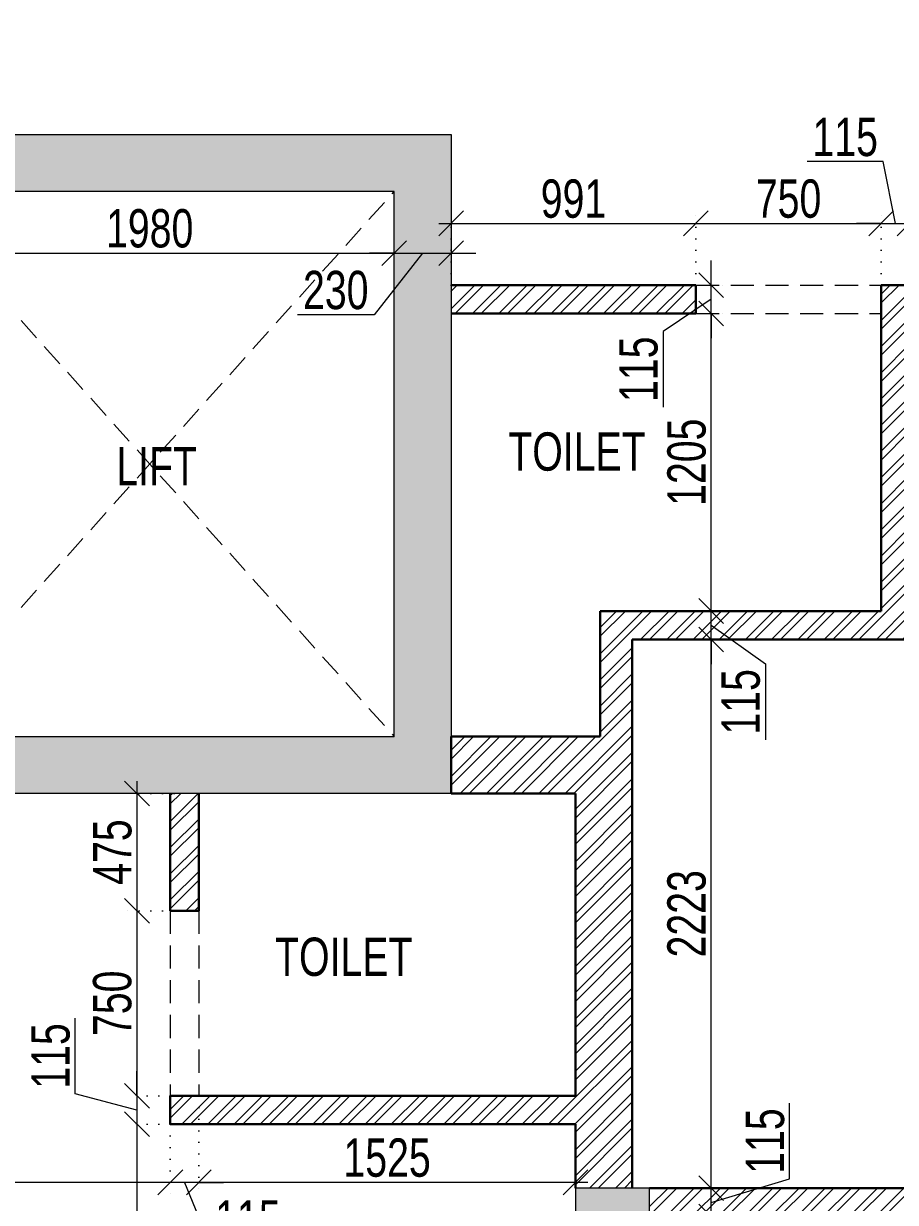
# Model space of a CAD drawing. Header units: inches. Extents: x 785882 to 928568, y 496782 to 576896.
# Drawn here: x 804241 to 807771, y 511637 to 516411 of the extents above; entities that cross this region are included whole.
import ezdxf

# ---------------------------------------------------------------- set-up
doc = ezdxf.new("R2010")
doc.units = ezdxf.units.IN
doc.header["$LTSCALE"] = 750
doc.header["$MEASUREMENT"] = 0
doc.linetypes.add('DOT', pattern=[0.25, 0, -0.25])
doc.linetypes.add('HIDDEN2', pattern=[0.1875, 0.125, -0.0625])
for name, color, linetype, lineweight in [('COLUMN', 5, 'Continuous', 13), ('DIMENSION WORKING-MSA', 222, 'Continuous', 13), ('DOTTED LINE-MSA', 3, 'HIDDEN2', 13), ('TEXT ROOM NAME-MSA', 210, 'Continuous', 13), ('WALL HATCH-MSA', 251, 'Continuous', 9), ('WALL-MSA', 32, 'Continuous', 30)]:
    doc.layers.add(name, color=color, linetype=linetype, lineweight=lineweight)
doc.layers.add('R.C.C HATCH-MSA', color=250, linetype='Continuous')
doc.styles.add('AR', font='swisscl.ttf')
doc.styles.add('Arial-Reg', font='swisscl.ttf', dxfattribs={"height": 155})
doc.styles.add('MtXpl_Swis721_LtCn_B', font='swisscl.ttf')
doc.dimstyles.new('WORKING DIM', dxfattribs={"dimtxt": 155, "dimasz": 100, "dimexe": 50, "dimexo": 0, "dimgap": 20, "dimtad": 1, "dimdec": 0, "dimzin": 0, "dimdsep": 46, "dimtxsty": 'AR', "dimblk": 'OBLIQUE', "dimcen": 0.09, "dimdle": 50, "dimclrd": 256, "dimclre": 250, "dimclrt": 256, "dimadec": 0, "dimazin": 0, "dimtfac": 1, "dimtdec": 0, "dimtofl": 0, "dimtmove": 1, "dimatfit": 0, "dimfxl": 1, "dimtolj": 1, "dimtzin": 0, "dimlwd": -1, "dimlwe": -1, "dimarcsym": 0})
pattern_1 = [(45, (-805741.795, -515731.36), (-53.0330086, 53.0330086), []), (45, (-805706.44, -515731.36), (-53.0330086, 53.0330086), [])]

# ---------------------------------------------------------------- blocks, each defined once
blk = doc.blocks.new('_Oblique')
at = {"color": 0, "linetype": 'ByBlock', "lineweight": -2}
blk.add_line((-0.5, -0.5), (0.5, 0.5), dxfattribs=at)
blk = doc.blocks.new('*D2642')
at = {"layer": 'Defpoints', "color": 0, "ltscale": 0.25, "transparency": 16777216}
for p in [(804850.3, 513293), (804700.3, 512818), (804850.3, 512818)]:
    blk.add_point(p, dxfattribs=at)
at = {"layer": 'DIMENSION WORKING-MSA', "ltscale": 0.25, "transparency": 16777216}
blk.add_line((804700.3, 513343), (804700.3, 512768), dxfattribs=at)
at = {"layer": 'DIMENSION WORKING-MSA', "color": 250, "linetype": 'DOT', "ltscale": 0.25, "transparency": 16777216}
for p, q in [((804850.3, 513293), (804650.3, 513293)), ((804850.3, 512818), (804650.3, 512818))]:
    blk.add_line(p, q, dxfattribs=at)
at = {"layer": 'DIMENSION WORKING-MSA', "ltscale": 0.25, "transparency": 16777216, "xscale": 100, "yscale": 100, "zscale": 100}
for p, rotation in [((804700.3, 513293), 90), ((804700.3, 512818), 270)]:
    blk.add_blockref('_Oblique', p, dxfattribs=dict(at, rotation=rotation))
at = {"layer": 'DIMENSION WORKING-MSA', "ltscale": 0.25, "transparency": 16777216, "insert": (804601.2, 513055.5), "char_height": 155, "attachment_point": 5, "rotation": 90, "style": 'AR'}
blk.add_mtext('\\A1;475', dxfattribs=at)
blk = doc.blocks.new('*D2643')
at = {"layer": 'Defpoints', "color": 0, "ltscale": 0.25, "transparency": 16777216}
for p in [(804850.3, 512818), (804700.3, 512068), (804835.3, 512068)]:
    blk.add_point(p, dxfattribs=at)
at = {"layer": 'DIMENSION WORKING-MSA', "ltscale": 0.25, "transparency": 16777216}
blk.add_line((804700.3, 512868), (804700.3, 512018), dxfattribs=at)
at = {"layer": 'DIMENSION WORKING-MSA', "color": 250, "linetype": 'DOT', "ltscale": 0.25, "transparency": 16777216}
for p, q in [((804850.3, 512818), (804650.3, 512818)), ((804835.3, 512068), (804650.3, 512068))]:
    blk.add_line(p, q, dxfattribs=at)
at = {"layer": 'DIMENSION WORKING-MSA', "ltscale": 0.25, "transparency": 16777216, "xscale": 100, "yscale": 100, "zscale": 100}
for p, rotation in [((804700.3, 512818), 90), ((804700.3, 512068), 270)]:
    blk.add_blockref('_Oblique', p, dxfattribs=dict(at, rotation=rotation))
at = {"layer": 'DIMENSION WORKING-MSA', "ltscale": 0.25, "transparency": 16777216, "insert": (804600.9, 512443), "char_height": 155, "attachment_point": 5, "rotation": 90, "style": 'AR'}
blk.add_mtext('\\A1;750', dxfattribs=at)
blk = doc.blocks.new('*D2644')
at = {"layer": 'Defpoints', "color": 0, "ltscale": 0.25, "transparency": 16777216}
for p in [(804835.3, 512068), (804700.3, 511953), (804835.3, 511953)]:
    blk.add_point(p, dxfattribs=at)
at = {"layer": 'DIMENSION WORKING-MSA', "ltscale": 0.25, "transparency": 16777216}
for p, q in [((804450.3, 512076.4), (804450.3, 512383.2)), ((804700.3, 512068), (804700.3, 512168)), ((804700.3, 512010.5), (804450.3, 512076.4)), ((804700.3, 512068), (804700.3, 511953)), ((804700.3, 511953), (804700.3, 511853))]:
    blk.add_line(p, q, dxfattribs=at)
at = {"layer": 'DIMENSION WORKING-MSA', "color": 250, "linetype": 'DOT', "ltscale": 0.25, "transparency": 16777216}
for p, q in [((804835.3, 512068), (804650.3, 512068)), ((804835.3, 511953), (804650.3, 511953))]:
    blk.add_line(p, q, dxfattribs=at)
at = {"layer": 'DIMENSION WORKING-MSA', "ltscale": 0.25, "transparency": 16777216, "xscale": 100, "yscale": 100, "zscale": 100}
for p, rotation in [((804700.3, 512068), 270), ((804700.3, 511953), 90)]:
    blk.add_blockref('_Oblique', p, dxfattribs=dict(at, rotation=rotation))
at = {"layer": 'DIMENSION WORKING-MSA', "ltscale": 0.25, "transparency": 16777216, "insert": (804351.2, 512229.8), "char_height": 155, "attachment_point": 5, "rotation": 90, "style": 'AR'}
blk.add_mtext('\\A1;115', dxfattribs=at)
blk = doc.blocks.new('*D2645')
at = {"layer": 'Defpoints', "color": 0, "ltscale": 0.25, "transparency": 16777216}
for p in [(804835.3, 511953), (804700.3, 504340.9), (804700.3, 504340.9)]:
    blk.add_point(p, dxfattribs=at)
at = {"layer": 'DIMENSION WORKING-MSA', "ltscale": 0.25, "transparency": 16777216}
blk.add_line((804700.3, 512003), (804700.3, 504290.9), dxfattribs=at)
at = {"layer": 'DIMENSION WORKING-MSA', "color": 250, "linetype": 'DOT', "ltscale": 0.25, "transparency": 16777216}
for p, q in [((804835.3, 511953), (804650.3, 511953)), ((804700.3, 504340.9), (804750.3, 504340.9))]:
    blk.add_line(p, q, dxfattribs=at)
at = {"layer": 'DIMENSION WORKING-MSA', "ltscale": 0.25, "transparency": 16777216, "xscale": 100, "yscale": 100, "zscale": 100}
for p, rotation in [((804700.3, 511953), 90), ((804700.3, 504340.9), 270)]:
    blk.add_blockref('_Oblique', p, dxfattribs=dict(at, rotation=rotation))
at = {"layer": 'DIMENSION WORKING-MSA', "ltscale": 0.25, "transparency": 16777216, "insert": (804600.9, 508146.9), "char_height": 155, "attachment_point": 5, "rotation": 90, "style": 'AR'}
blk.add_mtext('\\A1;7612', dxfattribs=at)
blk = doc.blocks.new('*D2650')
at = {"layer": 'Defpoints', "color": 0, "ltscale": 0.25, "transparency": 16777216}
for p in [(804950.3, 512068), (804950.3, 511718), (806475.3, 511718)]:
    blk.add_point(p, dxfattribs=at)
at = {"layer": 'DIMENSION WORKING-MSA', "color": 250, "linetype": 'DOT', "ltscale": 0.25, "transparency": 16777216}
for p, q in [((804950.3, 512068), (804950.3, 511668)), ((806475.3, 511718), (806475.3, 511768))]:
    blk.add_line(p, q, dxfattribs=at)
at = {"layer": 'DIMENSION WORKING-MSA', "ltscale": 0.25, "transparency": 16777216}
blk.add_line((806525.3, 511718), (804900.3, 511718), dxfattribs=at)
at = {"layer": 'DIMENSION WORKING-MSA', "ltscale": 0.25, "transparency": 16777216, "xscale": 100, "yscale": 100, "zscale": 100, "rotation": 180}
blk.add_blockref('_Oblique', (804950.3, 511718), dxfattribs=at)
at = {"layer": 'DIMENSION WORKING-MSA', "ltscale": 0.25, "transparency": 16777216, "xscale": 100, "yscale": 100, "zscale": 100}
blk.add_blockref('_Oblique', (806475.3, 511718), dxfattribs=at)
at = {"layer": 'DIMENSION WORKING-MSA', "ltscale": 0.25, "transparency": 16777216, "insert": (805712.8, 511817.3), "char_height": 155, "attachment_point": 5, "style": 'AR'}
blk.add_mtext('\\A1;1525', dxfattribs=at)
blk = doc.blocks.new('*D2651')
at = {"layer": 'Defpoints', "color": 0, "ltscale": 0.25, "transparency": 16777216}
for p in [(804950.3, 512068), (804835.3, 511953), (804835.3, 511718)]:
    blk.add_point(p, dxfattribs=at)
at = {"layer": 'DIMENSION WORKING-MSA', "color": 250, "linetype": 'DOT', "ltscale": 0.25, "transparency": 16777216}
for p, q in [((804950.3, 512068), (804950.3, 511668)), ((804835.3, 511953), (804835.3, 511668))]:
    blk.add_line(p, q, dxfattribs=at)
at = {"layer": 'DIMENSION WORKING-MSA', "ltscale": 0.25, "transparency": 16777216}
for p, q in [((804835.3, 511718), (804735.3, 511718)), ((804950.3, 511718), (804835.3, 511718)), ((804892.8, 511718), (804995.7, 511468)), ((804950.3, 511718), (805050.3, 511718)), ((804995.7, 511468), (805302.6, 511468))]:
    blk.add_line(p, q, dxfattribs=at)
at = {"layer": 'DIMENSION WORKING-MSA', "ltscale": 0.25, "transparency": 16777216, "xscale": 100, "yscale": 100, "zscale": 100}
blk.add_blockref('_Oblique', (804835.3, 511718), dxfattribs=at)
at = {"layer": 'DIMENSION WORKING-MSA', "ltscale": 0.25, "transparency": 16777216, "xscale": 100, "yscale": 100, "zscale": 100, "rotation": 180}
blk.add_blockref('_Oblique', (804950.3, 511718), dxfattribs=at)
at = {"layer": 'DIMENSION WORKING-MSA', "ltscale": 0.25, "transparency": 16777216, "insert": (805149.2, 511567), "char_height": 155, "attachment_point": 5, "style": 'AR'}
blk.add_mtext('\\A1;115', dxfattribs=at)
blk = doc.blocks.new('*D2656')
at = {"layer": 'Defpoints', "color": 0, "ltscale": 0.25, "transparency": 16777216}
for p in [(802128.5, 512323), (804835.3, 511953), (802128.5, 511718)]:
    blk.add_point(p, dxfattribs=at)
at = {"layer": 'DIMENSION WORKING-MSA', "color": 250, "linetype": 'DOT', "ltscale": 0.25, "transparency": 16777216}
for p, q in [((802128.5, 512323), (802128.5, 511668)), ((804835.3, 511953), (804835.3, 511668))]:
    blk.add_line(p, q, dxfattribs=at)
at = {"layer": 'DIMENSION WORKING-MSA', "ltscale": 0.25, "transparency": 16777216}
blk.add_line((804885.3, 511718), (802078.5, 511718), dxfattribs=at)
at = {"layer": 'DIMENSION WORKING-MSA', "ltscale": 0.25, "transparency": 16777216, "xscale": 100, "yscale": 100, "zscale": 100, "rotation": 180}
blk.add_blockref('_Oblique', (802128.5, 511718), dxfattribs=at)
at = {"layer": 'DIMENSION WORKING-MSA', "ltscale": 0.25, "transparency": 16777216, "xscale": 100, "yscale": 100, "zscale": 100}
blk.add_blockref('_Oblique', (804835.3, 511718), dxfattribs=at)
at = {"layer": 'DIMENSION WORKING-MSA', "ltscale": 0.25, "transparency": 16777216, "insert": (803481.9, 511817.3), "char_height": 155, "attachment_point": 5, "style": 'AR'}
blk.add_mtext('\\A1;2707', dxfattribs=at)
blk = doc.blocks.new('*D2658')
at = {"layer": 'Defpoints', "color": 0, "ltscale": 0.25, "transparency": 16777216}
for p in [(806963.1, 515601.8), (805971.8, 515351.8), (806963.1, 515351.8)]:
    blk.add_point(p, dxfattribs=at)
at = {"layer": 'DIMENSION WORKING-MSA', "color": 250, "linetype": 'DOT', "ltscale": 0.25, "transparency": 16777216}
for p, q in [((805971.8, 515351.8), (805971.8, 515651.8)), ((806963.1, 515351.8), (806963.1, 515651.8))]:
    blk.add_line(p, q, dxfattribs=at)
at = {"layer": 'DIMENSION WORKING-MSA', "ltscale": 0.25, "transparency": 16777216}
blk.add_line((805921.8, 515601.8), (807013.1, 515601.8), dxfattribs=at)
at = {"layer": 'DIMENSION WORKING-MSA', "ltscale": 0.25, "transparency": 16777216, "xscale": 100, "yscale": 100, "zscale": 100, "rotation": 180}
blk.add_blockref('_Oblique', (805971.8, 515601.8), dxfattribs=at)
at = {"layer": 'DIMENSION WORKING-MSA', "ltscale": 0.25, "transparency": 16777216, "xscale": 100, "yscale": 100, "zscale": 100}
blk.add_blockref('_Oblique', (806963.1, 515601.8), dxfattribs=at)
at = {"layer": 'DIMENSION WORKING-MSA', "ltscale": 0.25, "transparency": 16777216, "insert": (806467.4, 515701), "char_height": 155, "attachment_point": 5, "style": 'AR'}
blk.add_mtext('\\A1;991', dxfattribs=at)
blk = doc.blocks.new('*D2659')
at = {"layer": 'Defpoints', "color": 0, "ltscale": 0.25, "transparency": 16777216}
for p in [(807713.1, 515601.8), (806963.1, 515351.8), (807713.1, 515351.8)]:
    blk.add_point(p, dxfattribs=at)
at = {"layer": 'DIMENSION WORKING-MSA', "color": 250, "linetype": 'DOT', "ltscale": 0.25, "transparency": 16777216}
for p, q in [((806963.1, 515351.8), (806963.1, 515651.8)), ((807713.1, 515351.8), (807713.1, 515651.8))]:
    blk.add_line(p, q, dxfattribs=at)
at = {"layer": 'DIMENSION WORKING-MSA', "ltscale": 0.25, "transparency": 16777216}
blk.add_line((806913.1, 515601.8), (807763.1, 515601.8), dxfattribs=at)
at = {"layer": 'DIMENSION WORKING-MSA', "ltscale": 0.25, "transparency": 16777216, "xscale": 100, "yscale": 100, "zscale": 100, "rotation": 180}
blk.add_blockref('_Oblique', (806963.1, 515601.8), dxfattribs=at)
at = {"layer": 'DIMENSION WORKING-MSA', "ltscale": 0.25, "transparency": 16777216, "xscale": 100, "yscale": 100, "zscale": 100}
blk.add_blockref('_Oblique', (807713.1, 515601.8), dxfattribs=at)
at = {"layer": 'DIMENSION WORKING-MSA', "ltscale": 0.25, "transparency": 16777216, "insert": (807338.1, 515701.1), "char_height": 155, "attachment_point": 5, "style": 'AR'}
blk.add_mtext('\\A1;750', dxfattribs=at)
blk = doc.blocks.new('*D2660')
at = {"layer": 'Defpoints', "color": 0, "ltscale": 0.25, "transparency": 16777216}
for p in [(807828.1, 515601.8), (807713.1, 515351.8), (807828.1, 515236.8)]:
    blk.add_point(p, dxfattribs=at)
at = {"layer": 'DIMENSION WORKING-MSA', "ltscale": 0.25, "transparency": 16777216}
for p, q in [((807720.7, 515851.8), (807413.8, 515851.8)), ((807770.6, 515601.8), (807720.7, 515851.8)), ((807713.1, 515601.8), (807613.1, 515601.8)), ((807713.1, 515601.8), (807828.1, 515601.8)), ((807828.1, 515601.8), (807928.1, 515601.8))]:
    blk.add_line(p, q, dxfattribs=at)
at = {"layer": 'DIMENSION WORKING-MSA', "color": 250, "linetype": 'DOT', "ltscale": 0.25, "transparency": 16777216}
for p, q in [((807713.1, 515351.8), (807713.1, 515651.8)), ((807828.1, 515236.8), (807828.1, 515651.8))]:
    blk.add_line(p, q, dxfattribs=at)
at = {"layer": 'DIMENSION WORKING-MSA', "ltscale": 0.25, "transparency": 16777216, "xscale": 100, "yscale": 100, "zscale": 100}
blk.add_blockref('_Oblique', (807713.1, 515601.8), dxfattribs=at)
at = {"layer": 'DIMENSION WORKING-MSA', "ltscale": 0.25, "transparency": 16777216, "xscale": 100, "yscale": 100, "zscale": 100, "rotation": 180}
blk.add_blockref('_Oblique', (807828.1, 515601.8), dxfattribs=at)
at = {"layer": 'DIMENSION WORKING-MSA', "ltscale": 0.25, "transparency": 16777216, "insert": (807567.3, 515950.8), "char_height": 155, "attachment_point": 5, "style": 'AR'}
blk.add_mtext('\\A1;115', dxfattribs=at)
blk = doc.blocks.new('*D2667')
at = {"layer": 'Defpoints', "color": 0, "ltscale": 0.25, "transparency": 16777216}
for p in [(807025.3, 511694.2), (807025.3, 511694.2), (807025.3, 511579.2)]:
    blk.add_point(p, dxfattribs=at)
at = {"layer": 'DIMENSION WORKING-MSA', "ltscale": 0.25, "transparency": 16777216}
for p, q in [((807342.5, 511731.8), (807342.5, 512038.7)), ((807025.3, 511694.2), (807025.3, 511794.2)), ((807025.3, 511636.7), (807342.5, 511731.8)), ((807025.3, 511579.2), (807025.3, 511694.2)), ((807025.3, 511579.2), (807025.3, 511479.2))]:
    blk.add_line(p, q, dxfattribs=at)
at = {"layer": 'DIMENSION WORKING-MSA', "color": 250, "linetype": 'DOT', "ltscale": 0.25, "transparency": 16777216}
for p, q in [((807025.3, 511694.2), (807075.3, 511694.2)), ((807025.3, 511579.2), (807075.3, 511579.2))]:
    blk.add_line(p, q, dxfattribs=at)
at = {"layer": 'DIMENSION WORKING-MSA', "ltscale": 0.25, "transparency": 16777216, "xscale": 100, "yscale": 100, "zscale": 100}
for p, rotation in [((807025.3, 511694.2), 270), ((807025.3, 511579.2), 90)]:
    blk.add_blockref('_Oblique', p, dxfattribs=dict(at, rotation=rotation))
at = {"layer": 'DIMENSION WORKING-MSA', "ltscale": 0.25, "transparency": 16777216, "insert": (807243.4, 511885.2), "char_height": 155, "attachment_point": 5, "rotation": 90, "style": 'AR'}
blk.add_mtext('\\A1;115', dxfattribs=at)
blk = doc.blocks.new('*D2668')
at = {"layer": 'Defpoints', "color": 0, "ltscale": 0.25, "transparency": 16777216}
for p in [(807025.3, 513916.8), (807025.3, 513916.8), (807025.3, 511694.2)]:
    blk.add_point(p, dxfattribs=at)
at = {"layer": 'DIMENSION WORKING-MSA', "ltscale": 0.25, "transparency": 16777216}
blk.add_line((807025.3, 511644.2), (807025.3, 513966.8), dxfattribs=at)
at = {"layer": 'DIMENSION WORKING-MSA', "color": 250, "linetype": 'DOT', "ltscale": 0.25, "transparency": 16777216}
for p, q in [((807025.3, 513916.8), (807075.3, 513916.8)), ((807025.3, 511694.2), (807075.3, 511694.2))]:
    blk.add_line(p, q, dxfattribs=at)
at = {"layer": 'DIMENSION WORKING-MSA', "ltscale": 0.25, "transparency": 16777216, "xscale": 100, "yscale": 100, "zscale": 100}
for p, rotation in [((807025.3, 513916.8), 90), ((807025.3, 511694.2), 270)]:
    blk.add_blockref('_Oblique', p, dxfattribs=dict(at, rotation=rotation))
at = {"layer": 'DIMENSION WORKING-MSA', "ltscale": 0.25, "transparency": 16777216, "insert": (806925.9, 512805.5), "char_height": 155, "attachment_point": 5, "rotation": 90, "style": 'AR'}
blk.add_mtext('\\A1;2223', dxfattribs=at)
blk = doc.blocks.new('*D2669')
at = {"layer": 'Defpoints', "color": 0, "ltscale": 0.25, "transparency": 16777216}
for p in [(807025.3, 514031.8), (807025.3, 514031.8), (807025.3, 513916.8)]:
    blk.add_point(p, dxfattribs=at)
at = {"layer": 'DIMENSION WORKING-MSA', "ltscale": 0.25, "transparency": 16777216}
for p, q in [((807025.3, 514031.8), (807025.3, 514131.8)), ((807025.3, 513916.8), (807025.3, 514031.8)), ((807025.3, 513974.3), (807244.1, 513817.4)), ((807025.3, 513916.8), (807025.3, 513816.8)), ((807244.1, 513817.4), (807244.1, 513510.6))]:
    blk.add_line(p, q, dxfattribs=at)
at = {"layer": 'DIMENSION WORKING-MSA', "color": 250, "linetype": 'DOT', "ltscale": 0.25, "transparency": 16777216}
for p, q in [((807025.3, 514031.8), (807075.3, 514031.8)), ((807025.3, 513916.8), (807075.3, 513916.8))]:
    blk.add_line(p, q, dxfattribs=at)
at = {"layer": 'DIMENSION WORKING-MSA', "ltscale": 0.25, "transparency": 16777216, "xscale": 100, "yscale": 100, "zscale": 100}
for p, rotation in [((807025.3, 514031.8), 270), ((807025.3, 513916.8), 90)]:
    blk.add_blockref('_Oblique', p, dxfattribs=dict(at, rotation=rotation))
at = {"layer": 'DIMENSION WORKING-MSA', "ltscale": 0.25, "transparency": 16777216, "insert": (807145, 513664), "char_height": 155, "attachment_point": 5, "rotation": 90, "style": 'AR'}
blk.add_mtext('\\A1;115', dxfattribs=at)
blk = doc.blocks.new('*D2670')
at = {"layer": 'Defpoints', "color": 0, "ltscale": 0.25, "transparency": 16777216}
for p in [(807025.3, 515236.8), (807025.3, 515236.8), (807025.3, 514031.8)]:
    blk.add_point(p, dxfattribs=at)
at = {"layer": 'DIMENSION WORKING-MSA', "ltscale": 0.25, "transparency": 16777216}
blk.add_line((807025.3, 513981.8), (807025.3, 515286.8), dxfattribs=at)
at = {"layer": 'DIMENSION WORKING-MSA', "color": 250, "linetype": 'DOT', "ltscale": 0.25, "transparency": 16777216}
for p, q in [((807025.3, 515236.8), (807075.3, 515236.8)), ((807025.3, 514031.8), (807075.3, 514031.8))]:
    blk.add_line(p, q, dxfattribs=at)
at = {"layer": 'DIMENSION WORKING-MSA', "ltscale": 0.25, "transparency": 16777216, "xscale": 100, "yscale": 100, "zscale": 100}
for p, rotation in [((807025.3, 515236.8), 90), ((807025.3, 514031.8), 270)]:
    blk.add_blockref('_Oblique', p, dxfattribs=dict(at, rotation=rotation))
at = {"layer": 'DIMENSION WORKING-MSA', "ltscale": 0.25, "transparency": 16777216, "insert": (806925.9, 514634.3), "char_height": 155, "attachment_point": 5, "rotation": 90, "style": 'AR'}
blk.add_mtext('\\A1;1205', dxfattribs=at)
blk = doc.blocks.new('*D2671')
at = {"layer": 'Defpoints', "color": 0, "ltscale": 0.25, "transparency": 16777216}
for p in [(807025.3, 515351.8), (807025.3, 515351.8), (807025.3, 515236.8)]:
    blk.add_point(p, dxfattribs=at)
at = {"layer": 'DIMENSION WORKING-MSA', "ltscale": 0.25, "transparency": 16777216}
for p, q in [((807025.3, 515351.8), (807025.3, 515451.8)), ((807025.3, 515236.8), (807025.3, 515351.8)), ((807025.3, 515294.3), (806830.2, 515164.3)), ((807025.3, 515236.8), (807025.3, 515136.8)), ((806830.2, 515164.3), (806830.2, 514857.5))]:
    blk.add_line(p, q, dxfattribs=at)
at = {"layer": 'DIMENSION WORKING-MSA', "color": 250, "linetype": 'DOT', "ltscale": 0.25, "transparency": 16777216}
for p, q in [((807025.3, 515351.8), (807075.3, 515351.8)), ((807025.3, 515236.8), (807075.3, 515236.8))]:
    blk.add_line(p, q, dxfattribs=at)
at = {"layer": 'DIMENSION WORKING-MSA', "ltscale": 0.25, "transparency": 16777216, "xscale": 100, "yscale": 100, "zscale": 100}
for p, rotation in [((807025.3, 515351.8), 270), ((807025.3, 515236.8), 90)]:
    blk.add_blockref('_Oblique', p, dxfattribs=dict(at, rotation=rotation))
at = {"layer": 'DIMENSION WORKING-MSA', "ltscale": 0.25, "transparency": 16777216, "insert": (806731.1, 515010.9), "char_height": 155, "attachment_point": 5, "rotation": 90, "style": 'AR'}
blk.add_mtext('\\A1;115', dxfattribs=at)
blk = doc.blocks.new('*D2699')
at = {"layer": 'Defpoints', "color": 0, "ltscale": 0.25, "transparency": 16777216}
for p in [(803761.8, 515481.4), (805741.8, 515481.4), (805741.8, 515481.4)]:
    blk.add_point(p, dxfattribs=at)
at = {"layer": 'DIMENSION WORKING-MSA', "color": 250, "linetype": 'DOT', "ltscale": 0.25, "transparency": 16777216}
for p, q in [((803761.8, 515481.4), (803761.8, 515531.4)), ((805741.8, 515481.4), (805741.8, 515531.4))]:
    blk.add_line(p, q, dxfattribs=at)
at = {"layer": 'DIMENSION WORKING-MSA', "ltscale": 0.25, "transparency": 16777216}
blk.add_line((803711.8, 515481.4), (805791.8, 515481.4), dxfattribs=at)
at = {"layer": 'DIMENSION WORKING-MSA', "ltscale": 0.25, "transparency": 16777216, "xscale": 100, "yscale": 100, "zscale": 100, "rotation": 180}
blk.add_blockref('_Oblique', (803761.8, 515481.4), dxfattribs=at)
at = {"layer": 'DIMENSION WORKING-MSA', "ltscale": 0.25, "transparency": 16777216, "xscale": 100, "yscale": 100, "zscale": 100}
blk.add_blockref('_Oblique', (805741.8, 515481.4), dxfattribs=at)
at = {"layer": 'DIMENSION WORKING-MSA', "ltscale": 0.25, "transparency": 16777216, "insert": (804751.8, 515580.7), "char_height": 155, "attachment_point": 5, "style": 'AR'}
blk.add_mtext('\\A1;1980', dxfattribs=at)
blk = doc.blocks.new('*D2700')
at = {"layer": 'Defpoints', "color": 0, "ltscale": 0.25, "transparency": 16777216}
for p in [(805741.8, 515481.4), (805971.8, 515481.4), (805971.8, 515481.4)]:
    blk.add_point(p, dxfattribs=at)
at = {"layer": 'DIMENSION WORKING-MSA', "color": 250, "linetype": 'DOT', "ltscale": 0.25, "transparency": 16777216}
for p, q in [((805741.8, 515481.4), (805741.8, 515531.4)), ((805971.8, 515481.4), (805971.8, 515531.4))]:
    blk.add_line(p, q, dxfattribs=at)
at = {"layer": 'DIMENSION WORKING-MSA', "ltscale": 0.25, "transparency": 16777216}
for p, q in [((805741.8, 515481.4), (805641.8, 515481.4)), ((805856.8, 515481.4), (805660.4, 515231.4)), ((805741.8, 515481.4), (805971.8, 515481.4)), ((805971.8, 515481.4), (806071.8, 515481.4)), ((805660.4, 515231.4), (805349.7, 515231.4))]:
    blk.add_line(p, q, dxfattribs=at)
at = {"layer": 'DIMENSION WORKING-MSA', "ltscale": 0.25, "transparency": 16777216, "xscale": 100, "yscale": 100, "zscale": 100}
blk.add_blockref('_Oblique', (805741.8, 515481.4), dxfattribs=at)
at = {"layer": 'DIMENSION WORKING-MSA', "ltscale": 0.25, "transparency": 16777216, "xscale": 100, "yscale": 100, "zscale": 100, "rotation": 180}
blk.add_blockref('_Oblique', (805971.8, 515481.4), dxfattribs=at)
at = {"layer": 'DIMENSION WORKING-MSA', "ltscale": 0.25, "transparency": 16777216, "insert": (805505, 515330.8), "char_height": 155, "attachment_point": 5, "style": 'AR'}
blk.add_mtext('\\A1;230', dxfattribs=at)
blk = doc.blocks.new('BLOCK-I & J BASEMENT 2 TO GROUND COLOUMN')
at = {"layer": 'R.C.C HATCH-MSA'}
h = blk.add_hatch(color=256, dxfattribs=at)
h.dxf.hatch_style = 1
h.paths.add_polyline_path([(15138.6, -30746.7), (14838.5, -30746.7), (14838.5, -31946.7), (15138.6, -31946.7)])
h.paths.add_polyline_path([(5587.8, -30746.7), (5887.8, -30746.7), (5887.8, -31946.7), (5587.8, -31946.7)])
h.paths.add_polyline_path([(18173.9, -30746.7), (18173.9, -31046.7), (19373.9, -31046.7), (19373.9, -30746.7)])
h.paths.add_polyline_path([(2552.6, -30746.7), (2552.6, -31046.7), (1352.6, -31046.7), (1352.6, -30746.7)])
h.paths.add_polyline_path([(11672.9, -31567.4), (11372.9, -31567.4), (11372.9, -32767.4), (11672.9, -32767.4)])
h.paths.add_polyline_path([(9053.5, -31567.4), (9353.5, -31567.4), (9353.5, -32767.4), (9053.5, -32767.4)])
h.paths.add_polyline_path([(1866.7, -36193.6), (1866.7, -36493.6), (666.7, -36493.6), (666.7, -36193.6)])
h.paths.add_polyline_path([(20059.7, -36193.6), (20059.7, -36493.6), (18859.7, -36493.6), (18859.7, -36193.6)])
h.paths.add_polyline_path([(5887.8, -37763.3), (5887.8, -38063.3), (4687.8, -38063.3), (4687.8, -37763.3)])
h.paths.add_polyline_path([(2495.4, -39281.1), (2495.4, -39581.1), (1295.4, -39581.1), (1295.4, -39281.1)])
h.paths.add_polyline_path([(18231, -39281.1), (18231, -39581.1), (19431, -39581.1), (19431, -39281.1)])
h.paths.add_polyline_path([(10513.2, -38063.3), (10213.2, -38063.3), (10213.2, -36863.3), (10513.2, -36863.3)])
h.paths.add_polyline_path([(15138.6, -28117.8), (14838.5, -28117.8), (14838.5, -26917.8), (15138.6, -26917.8)])
h.paths.add_polyline_path([(5587.8, -28117.8), (5887.8, -28117.8), (5887.8, -26917.8), (5587.8, -26917.8)])
h.paths.add_polyline_path([(18173.9, -28117.8), (18173.9, -27817.8), (19373.9, -27817.8), (19373.9, -28117.8)])
h.paths.add_polyline_path([(2552.6, -28117.8), (2552.6, -27817.8), (1352.6, -27817.8), (1352.6, -28117.8)])
h.paths.add_polyline_path([(11672.9, -27297.1), (11372.9, -27297.1), (11372.9, -26097.1), (11672.9, -26097.1)])
h.paths.add_polyline_path([(9053.5, -27297.1), (9353.5, -27297.1), (9353.5, -26097.1), (9053.5, -26097.1)])
h.paths.add_polyline_path([(1866.7, -22670.9), (1866.7, -22370.9), (666.7, -22370.9), (666.7, -22670.9)])
h.paths.add_polyline_path([(20059.7, -22670.9), (20059.7, -22370.9), (18859.7, -22370.9), (18859.7, -22670.9)])
h.paths.add_polyline_path([(5887.8, -21101.2), (5887.8, -20801.2), (4687.8, -20801.2), (4687.8, -21101.2)])
h.paths.add_polyline_path([(2495.4, -19583.4), (2495.4, -19283.4), (1295.4, -19283.4), (1295.4, -19583.4)])
h.paths.add_polyline_path([(18231, -19583.4), (18231, -19283.4), (19431, -19283.4), (19431, -19583.4)])
h.paths.add_polyline_path([(10513.2, -20801.2), (10213.2, -20801.2), (10213.2, -22001.2), (10513.2, -22001.2)])
h.paths.add_polyline_path([(11277.6, -17832.2), (11277.6, -17532.2), (12477.6, -17532.2), (12477.6, -17832.2)])
h.paths.add_polyline_path([(9448.8, -17832.2), (9448.8, -17532.2), (8248.8, -17532.2), (8248.8, -17832.2)])
h.paths.add_polyline_path([(15810.1, -15622.4), (15810.1, -15322.4), (17010.1, -15322.4), (17010.1, -15622.4)])
h.paths.add_polyline_path([(4916.3, -15622.4), (4916.3, -15322.4), (3716.3, -15322.4), (3716.3, -15622.4)])
h.paths.add_polyline_path([(20726.4, -13444.5), (20726.4, -13144.5), (19131, -13144.5), (19131, -13444.5)])
h.paths.add_polyline_path([(0, -13444.5), (0, -13144.5), (1595.4, -13144.5), (1595.4, -13444.5)])
h.paths.add_polyline_path([(9448.8, -12590.5), (9148.8, -12590.5), (9148.8, -11390.5), (9448.8, -11390.5)])
h.paths.add_polyline_path([(11277.6, -12590.5), (11577.6, -12590.5), (11577.6, -11390.5), (11277.6, -11390.5)])
h.paths.add_polyline_path([(14200.1, -11620.5), (16640.1, -11620.5), (16640.1, -8952.1), (14200.1, -8952.1), (14200.1, -9182.1), (16410.1, -9182.1), (16410.1, -11390.5), (14200.1, -11390.5)])
h.paths.add_polyline_path([(6526.3, -11620.5), (4086.3, -11620.5), (4086.3, -8952.1), (6526.3, -8952.1), (6526.3, -9182.1), (4316.3, -9182.1), (4316.3, -11390.5), (6526.3, -11390.5)])
h.paths.add_polyline_path([(8229.6, -9182.1), (7929.6, -9182.1), (7929.6, -7982.1), (8229.6, -7982.1)])
h.paths.add_polyline_path([(8229.6, -3464.6), (7929.6, -3464.6), (7929.6, -4664.6), (8229.6, -4664.6)])
h.paths.add_polyline_path([(1200, -7353.3), (1200, -7053.3), (0, -7053.3), (0, -7353.3)])
h.paths.add_polyline_path([(3582.8, -4238.3), (3582.8, -3938.3), (2382.8, -3938.3), (2382.8, -4238.3)])
h.paths.add_polyline_path([(8229.6, -609.6), (7929.6, -609.6), (7929.6, -1809.6), (8229.6, -1809.6)])
h.paths.add_polyline_path([(3582.8, 0), (3282.8, 0), (3282.8, -1200), (3582.8, -1200)])
h.paths.add_polyline_path([(0, 0), (0, -300), (1200, -300), (1200, 0)])
h.paths.add_polyline_path([(12496.8, -9182.1), (12796.8, -9182.1), (12796.8, -7982.1), (12496.8, -7982.1)])
h.paths.add_polyline_path([(12496.8, -3464.6), (12796.8, -3464.6), (12796.8, -4664.6), (12496.8, -4664.6)])
h.paths.add_polyline_path([(19526.4, -7353.3), (19526.4, -7053.3), (20726.4, -7053.3), (20726.4, -7353.3)])
h.paths.add_polyline_path([(17143.6, -4238.3), (17143.6, -3938.3), (18343.6, -3938.3), (18343.6, -4238.3)])
h.paths.add_polyline_path([(12496.8, -609.6), (12796.8, -609.6), (12796.8, -1809.6), (12496.8, -1809.6)])
h.paths.add_polyline_path([(17143.6, 0), (17443.6, 0), (17443.6, -1200), (17143.6, -1200)])
h.paths.add_polyline_path([(20726.4, 0), (20726.4, -300), (19526.4, -300), (19526.4, 0)])
h.paths.add_polyline_path([(11277.6, -41032.3), (11277.6, -41332.3), (12477.6, -41332.3), (12477.6, -41032.3)])
h.paths.add_polyline_path([(9448.8, -41032.3), (9448.8, -41332.3), (8248.8, -41332.3), (8248.8, -41032.3)])
h.paths.add_polyline_path([(4916.3, -43242.1), (4916.3, -43542.1), (3716.3, -43542.1), (3716.3, -43242.1)])
h.paths.add_polyline_path([(0, -45420), (0, -45720), (1595.4, -45720), (1595.4, -45420)])
h.paths.add_polyline_path([(15810.1, -43242.1), (15810.1, -43542.1), (17010.1, -43542.1), (17010.1, -43242.1)])
h.paths.add_polyline_path([(20726.4, -45420), (20726.4, -45720), (19131, -45720), (19131, -45420)])
h.paths.add_polyline_path([(9448.8, -46274), (9148.8, -46274), (9148.8, -47474), (9448.8, -47474)])
h.paths.add_polyline_path([(11277.6, -46274), (11577.6, -46274), (11577.6, -47474), (11277.6, -47474)])
h.paths.add_polyline_path([(14200.1, -47244), (16640.1, -47244), (16640.1, -49912.4), (14200.1, -49912.4), (14200.1, -49682.4), (16410.1, -49682.4), (16410.1, -47474), (14200.1, -47474)])
h.paths.add_polyline_path([(6526.3, -47244), (4086.3, -47244), (4086.3, -49912.4), (6526.3, -49912.4), (6526.3, -49682.4), (4316.3, -49682.4), (4316.3, -47474), (6526.3, -47474)])
h.paths.add_polyline_path([(8229.6, -49682.4), (7929.6, -49682.4), (7929.6, -50882.4), (8229.6, -50882.4)])
h.paths.add_polyline_path([(8229.6, -55399.9), (7929.6, -55399.9), (7929.6, -54199.9), (8229.6, -54199.9)])
h.paths.add_polyline_path([(1200, -51511.2), (1200, -51811.2), (0, -51811.2), (0, -51511.2)])
h.paths.add_polyline_path([(3582.8, -52711.2), (3282.8, -52711.2), (3282.8, -51511.2), (3582.8, -51511.2)])
h.paths.add_polyline_path([(8229.6, -58254.9), (7929.6, -58254.9), (7929.6, -57054.9), (8229.6, -57054.9)])
h.paths.add_polyline_path([(3582.8, -58864.5), (3282.8, -58864.5), (3282.8, -57664.5), (3582.8, -57664.5)])
h.paths.add_polyline_path([(0, -57914.5), (300, -57914.5), (300, -58864.5), (0, -58864.5)])
h.paths.add_polyline_path([(12496.8, -49682.4), (12796.8, -49682.4), (12796.8, -50882.4), (12496.8, -50882.4)])
h.paths.add_polyline_path([(12496.8, -55399.9), (12796.8, -55399.9), (12796.8, -54199.9), (12496.8, -54199.9)])
h.paths.add_polyline_path([(19526.4, -51511.2), (19526.4, -51811.2), (20726.4, -51811.2), (20726.4, -51511.2)])
h.paths.add_polyline_path([(17443.6, -51511.2), (17143.6, -51511.2), (17143.6, -52711.2), (17443.6, -52711.2)])
h.paths.add_polyline_path([(12496.8, -58254.9), (12796.8, -58254.9), (12796.8, -57054.9), (12496.8, -57054.9)])
h.paths.add_polyline_path([(17143.6, -58864.5), (17443.6, -58864.5), (17443.6, -57664.5), (17143.6, -57664.5)])
h.paths.add_polyline_path([(20426.4, -58864.5), (20726.4, -58864.5), (20726.4, -57914.5), (20426.4, -57914.5)])
h.paths.add_polyline_path([(14838.5, -37763.3), (14838.5, -38063.3), (16038.5, -38063.3), (16038.5, -37763.3)])
h.paths.add_polyline_path([(14838.5, -21101.2), (14838.5, -20801.2), (16038.5, -20801.2), (16038.5, -21101.2)])
at = {"layer": 'COLUMN'}
blk.add_lwpolyline([(14200.1, -47244), (16640.1, -47244), (16640.1, -49912.4), (14200.1, -49912.4), (14200.1, -49682.4), (16410.1, -49682.4), (16410.1, -47474), (14200.1, -47474)], close=True, dxfattribs=at)
at = {"layer": 'COLUMN', "elevation": 0}
blk.add_lwpolyline([(17443.6, -51511.2), (17143.6, -51511.2), (17143.6, -52711.2), (17443.6, -52711.2)], close=True, dxfattribs=at)
blk = doc.blocks.new('A$C2d1cd656')
at = {"layer": 'WALL HATCH-MSA'}
h = blk.add_hatch(dxfattribs=at)
h.set_pattern_fill('ANSI32', color=256, scale=200)
h.set_pattern_definition(pattern_1)
h.paths.add_polyline_path([(963.5, -1814.6), (4316.3, -1814.6), (4316.3, -379.6), (3951.3, -379.6), (3951.3, -494.6), (4201.3, -494.6), (4201.3, -1699.6), (3201.3, -1699.6), (3201.3, -379.6), (3086.3, -379.6), (3086.3, -1699.6), (2086.3, -1699.6), (2086.3, -494.6), (2351.3, -494.6), (2351.3, -379.6), (1971.3, -379.6), (1971.3, -1699.6), (833.5, -1699.6), (833.5, -2208.4), (230, -2208.4), (230, -2438.4), (733.5, -2438.4), (733.5, -3663.4), (-906.5, -3663.4), (-906.5, -3778.4), (733.5, -3778.4), (733.5, -4037.2), (963.5, -4037.2)])
h = blk.add_hatch(dxfattribs=at)
h.set_pattern_fill('ANSI32', color=256, scale=200)
h.set_pattern_definition([(45, (-805741.795, -515746.36), (-53.0330086, 53.0330086), []), (45, (-805706.44, -515746.36), (-53.0330086, 53.0330086), [])])
h.paths.add_polyline_path([(1220.9, -379.6), (229.3, -379.6), (230, -494.6), (1221.6, -494.6)])
h = blk.add_hatch(dxfattribs=at)
h.set_pattern_fill('ANSI32', color=256, scale=200)
h.set_pattern_definition(pattern_1)
h.paths.add_polyline_path([(-791.5, -2438.4), (-906.5, -2438.4), (-906.5, -2913.4), (-791.5, -2913.4)])
h = blk.add_hatch(dxfattribs=at)
h.set_pattern_fill('ANSI32', color=256, scale=200)
h.set_pattern_definition(pattern_1)
h.paths.add_polyline_path([(3116.3, -4037.2), (1033.5, -4037.2), (1033.5, -4037.2), (1033.5, -4152.2), (2576.3, -4152.2), (2576.3, -4612.2), (2691.3, -4612.2), (2691.3, -4152.2), (3116.3, -4152.2)])
h.paths.add_polyline_path([(3231.3, -2564.6), (3116.3, -2564.6), (3116.3, -4037.2), (3231.3, -4037.2)])
at = {"layer": 'DOTTED LINE-MSA'}
for p, q in [((-1980, -2208.4), (0, 0)), ((-1980, 0), (0, -2208.4)), ((1221.3, -379.6), (1971.3, -379.6)), ((1221.3, -494.6), (1971.3, -494.6)), ((-906.5, -2913.4), (-906.5, -3663.4)), ((-791.5, -2913.4), (-791.5, -3663.4))]:
    blk.add_line(p, q, dxfattribs=at)
at = {"layer": 'WALL-MSA'}
for p, q in [((228.6, -379.6), (1221.3, -379.6)), ((1221.3, -379.6), (1221.3, -494.6)), ((1971.3, -379.6), (1971.3, -1699.6)), ((1971.3, -379.6), (2351.3, -379.6)), ((228.6, -494.6), (1221.3, -494.6)), ((833.5, -1699.6), (833.5, -2208.4)), ((833.5, -1699.6), (1971.3, -1699.6)), ((963.5, -1814.6), (4316.3, -1814.6)), ((963.5, -1814.6), (963.5, -4037.2)), ((230, -2208.4), (833.5, -2208.4)), ((230, -2438.4), (230, -2208.4)), ((-906.5, -2913.4), (-906.5, -2438.4)), ((-791.5, -2913.4), (-791.5, -2438.4)), ((733.5, -2438.4), (230, -2438.4)), ((733.5, -3663.4), (733.5, -2438.4)), ((-906.5, -2913.4), (-791.5, -2913.4)), ((-906.5, -3663.4), (733.5, -3663.4)), ((-906.5, -3778.4), (-906.5, -3663.4)), ((-906.5, -3778.4), (733.5, -3778.4)), ((733.5, -4037.2), (733.5, -3778.4)), ((1033.5, -4037.2), (3116.3, -4037.2))]:
    blk.add_line(p, q, dxfattribs=at)
at = {"layer": 'COLUMN'}
blk.add_blockref('BLOCK-I & J BASEMENT 2 TO GROUND COLOUMN', (-16410.1, 47474), dxfattribs=at)
at = {"layer": 'TEXT ROOM NAME-MSA', "lineweight": 0}
for s, style, p in [('TOILET', 'MtXpl_Swis721_LtCn_B', (461.7, -1131.2)), ('LIFT', 'Arial-Reg', (-1125.2, -1190.8)), ('TOILET', 'MtXpl_Swis721_LtCn_B', (-482.6, -3177.3))]:
    blk.add_text(s, height=155, dxfattribs=dict(at, style=style)).set_placement(p)

msp = doc.modelspace()

# ---------------------------------------------------------------- block references
msp.add_blockref('A$C2d1cd656', (805741.8, 515731.4))

# ---------------------------------------------------------------- dimensions: what is measured, and where the dimension line sits
at = {"layer": 'DIMENSION WORKING-MSA', "ltscale": 0.25}
for base, p1, p2, picture, middle in [((807828.1, 515601.8), (807713.1, 515351.8), (807828.1, 515236.8), '*D2660', (807700.7, 515851.8)), ((805971.8, 515481.4), (805741.8, 515481.4), (805971.8, 515481.4), '*D2700', (805640.4, 515231.4)), ((804835.3, 511718), (804950.3, 512068), (804835.3, 511953), '*D2651', (805015.7, 511468))]:
    dim = msp.add_linear_dim(base=base, p1=p1, p2=p2, dimstyle='WORKING DIM', dxfattribs=at)
    dim.commit()
    dim.dimension.update_dxf_attribs({"geometry": picture, "text_midpoint": middle, "dimtype": 160})
for base, p1, p2, picture, middle in [((806963.1, 515601.8), (805971.8, 515351.8), (806963.1, 515351.8), '*D2658', (806467.4, 515701)), ((807713.1, 515601.8), (806963.1, 515351.8), (807713.1, 515351.8), '*D2659', (807338.1, 515701.1)), ((805741.8, 515481.4), (803761.8, 515481.4), (805741.8, 515481.4), '*D2699', (804751.8, 515580.7)), ((802128.5, 511718), (804835.3, 511953), (802128.5, 512323), '*D2656', (803481.9, 511817.3)), ((804950.3, 511718), (806475.3, 511718), (804950.3, 512068), '*D2650', (805712.8, 511817.3))]:
    dim = msp.add_linear_dim(base=base, p1=p1, p2=p2, dimstyle='WORKING DIM', dxfattribs=at)
    dim.commit()
    dim.dimension.update_dxf_attribs({"geometry": picture, "text_midpoint": middle})
for base, p1, p2, picture, middle in [((807025.3, 515351.8), (807025.3, 515236.8), (807025.3, 515351.8), '*D2671', (806830.2, 515144.3)), ((807025.3, 514031.8), (807025.3, 513916.8), (807025.3, 514031.8), '*D2669', (807244.1, 513797.4)), ((804700.3, 511953), (804835.3, 512068), (804835.3, 511953), '*D2644', (804450.3, 512096.4))]:
    dim = msp.add_linear_dim(base=base, p1=p1, p2=p2, angle=90, dimstyle='WORKING DIM', dxfattribs=at)
    dim.commit()
    dim.dimension.update_dxf_attribs({"geometry": picture, "text_midpoint": middle, "dimtype": 160})
for base, p1, p2, picture, middle in [((807025.3, 515236.8), (807025.3, 514031.8), (807025.3, 515236.8), '*D2670', (806925.9, 514634.3)), ((807025.3, 513916.8), (807025.3, 511694.2), (807025.3, 513916.8), '*D2668', (806925.9, 512805.5)), ((804700.3, 512818), (804850.3, 513293), (804850.3, 512818), '*D2642', (804601.2, 513055.5)), ((804700.3, 512068), (804850.3, 512818), (804835.3, 512068), '*D2643', (804600.9, 512443)), ((807025.3, 511694.2), (807025.3, 511579.2), (807025.3, 511694.2), '*D2667', (807243.4, 511751.8)), ((804700.3, 504340.9), (804835.3, 511953), (804700.3, 504340.9), '*D2645', (804600.9, 508146.9))]:
    dim = msp.add_linear_dim(base=base, p1=p1, p2=p2, angle=90, dimstyle='WORKING DIM', dxfattribs=at)
    dim.commit()
    dim.dimension.update_dxf_attribs({"geometry": picture, "text_midpoint": middle})

doc.saveas('drawing.dxf')
